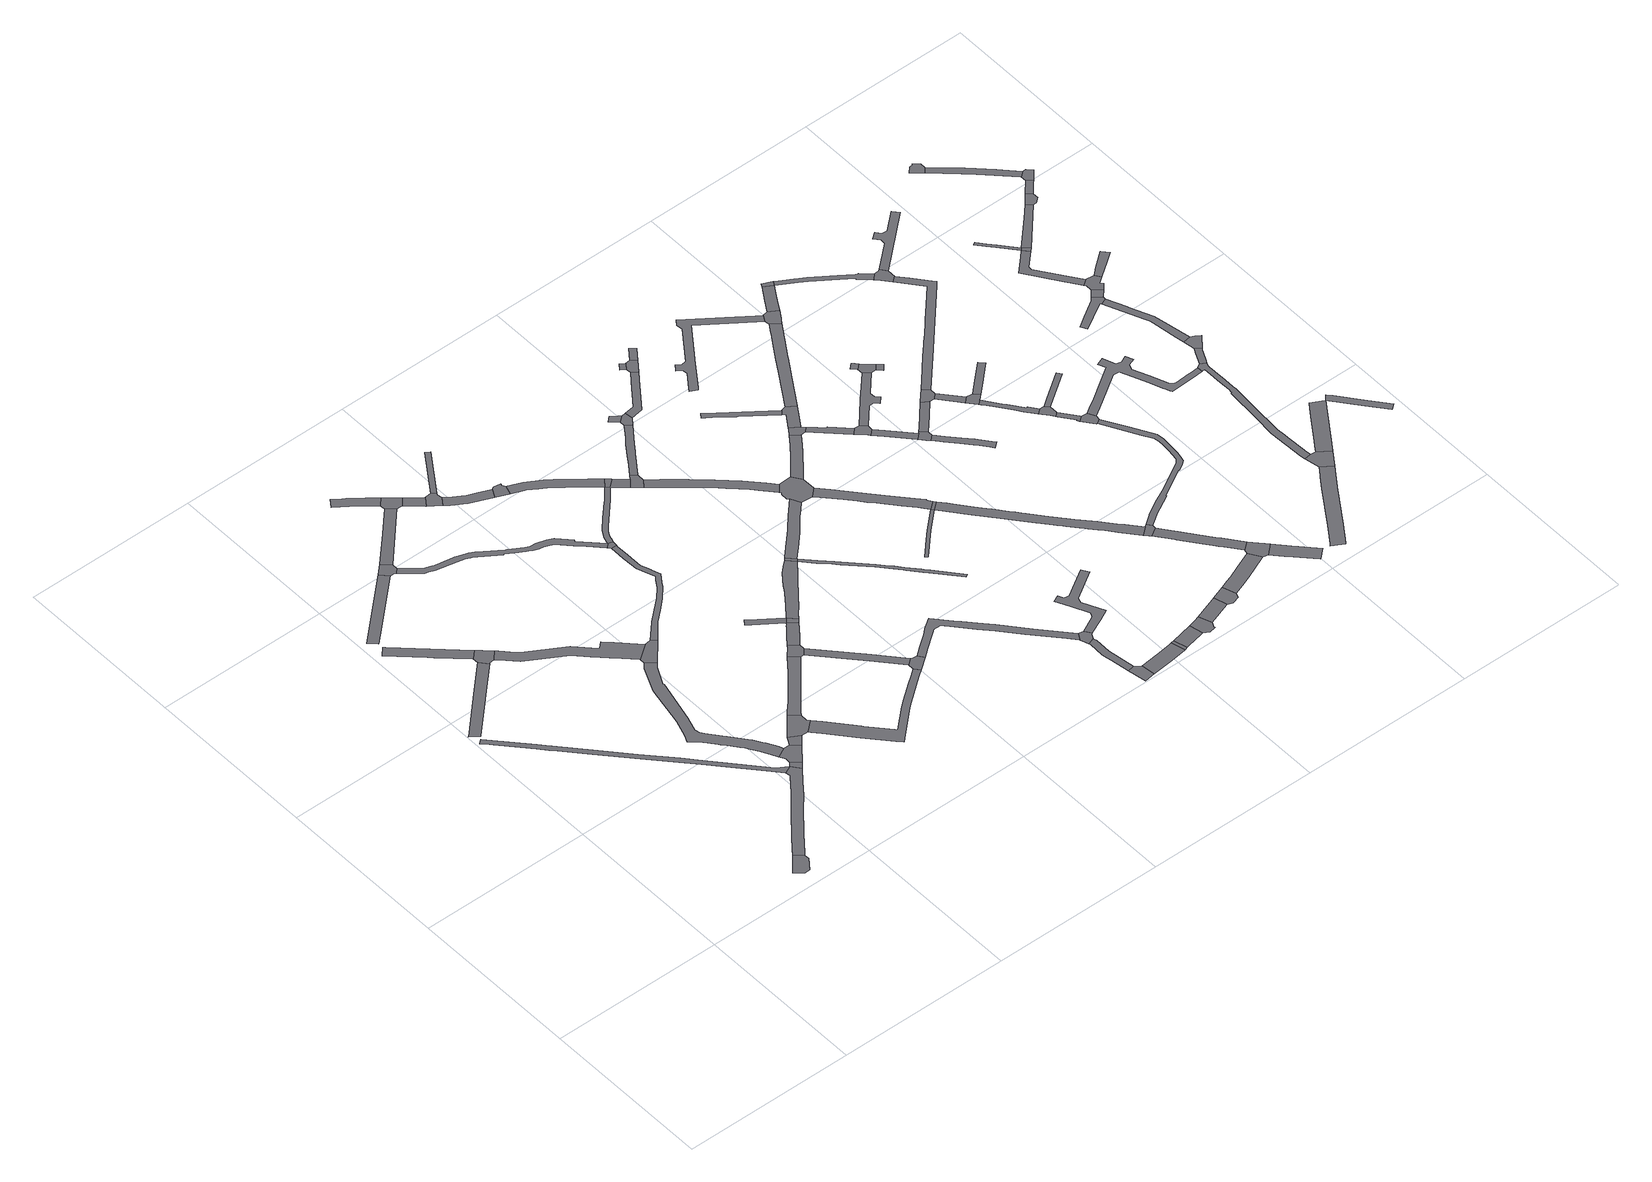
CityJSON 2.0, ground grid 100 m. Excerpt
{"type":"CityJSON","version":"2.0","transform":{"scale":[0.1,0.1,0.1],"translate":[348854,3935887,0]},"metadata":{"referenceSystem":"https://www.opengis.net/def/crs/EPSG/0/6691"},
"CityObjects":{
"road1":{"type":"Road","geometry":[{"type":"MultiSurface","lod":"1","boundaries":[[[0,1,2,3,4,5]]]}]},
"road2":{"type":"Road","attributes":{"RoadStructureAttribute.sectionType":"1"},"geometry":[{"type":"MultiSurface","lod":"1","boundaries":[[[6,7,8,9,10,11,12,13,14,15,16,17,18]]]}]},
"road3":{"type":"Road","attributes":{"RoadStructureAttribute.sectionType":"1"},"geometry":[{"type":"MultiSurface","lod":"1","boundaries":[[[19,20,21,22,23,24,25,26,27,28,29,30,31,32,33,34,35,36,37,38,39,40,41,42,43,44,45]]]}]},
"road4":{"type":"Road","attributes":{"RoadStructureAttribute.sectionType":"1"},"geometry":[{"type":"MultiSurface","lod":"1","boundaries":[[[46,47,48,49,50,51,52]]]}]},
"road5":{"type":"Road","attributes":{"RoadStructureAttribute.sectionType":"1"},"geometry":[{"type":"MultiSurface","lod":"1","boundaries":[[[1,53,54,55,56,57,58,59,60,45,44,61,62,63,64,65,66,67,68,69,70,71,2]]]}]},
"road6":{"type":"Road","attributes":{"RoadStructureAttribute.sectionType":"1"},"geometry":[{"type":"MultiSurface","lod":"1","boundaries":[[[72,73,74,75,76,77,78,79]]]}]},
"road7":{"type":"Road","geometry":[{"type":"MultiSurface","lod":"1","boundaries":[[[9,80,81,82,83,46,52,10]]]}]},
"road8":{"type":"Road","geometry":[{"type":"MultiSurface","lod":"1","boundaries":[[[84,85,86,45,60]]]}]},
"road9":{"type":"Road","attributes":{"RoadStructureAttribute.sectionType":"1"},"geometry":[{"type":"MultiSurface","lod":"1","boundaries":[[[87,88,89,90,91,92,93,94,95,96,97,98,99,100,101,102,103,104,105,106,107,108,109,110,111,112,113,114,115,116,117,118,119,120,121]]]}]},
"road10":{"type":"Road","geometry":[{"type":"MultiSurface","lod":"1","boundaries":[[[78,122,123,124,125,126,127,79]]]}]},
"road11":{"type":"Road","attributes":{"RoadStructureAttribute.sectionType":"1"},"geometry":[{"type":"MultiSurface","lod":"1","boundaries":[[[128,129,130,131,132,133,134,135,136,137,138,82,81,139,140,141,142,143,144,145,146,147,148]]]}]},
"road12":{"type":"Road","geometry":[{"type":"MultiSurface","lod":"1","boundaries":[[[149,150,85,84,151,152,87,121]]]}]},
"road13":{"type":"Road","attributes":{"RoadStructureAttribute.sectionType":"1"},"geometry":[{"type":"MultiSurface","lod":"1","boundaries":[[[151,153,154,155,156,157,152]]]}]},
"road14":{"type":"Road","geometry":[{"type":"MultiSurface","lod":"1","boundaries":[[[158,159,160,161,155,154,162,163,164,165]]]}]},
"road15":{"type":"Road","attributes":{"RoadStructureAttribute.sectionType":"1"},"geometry":[{"type":"MultiSurface","lod":"1","boundaries":[[[125,166,167,168,169,170,126]]]}]},
"road16":{"type":"Road","geometry":[{"type":"MultiSurface","lod":"1","boundaries":[[[128,148,105,104,171,172]]]}]},
"road17":{"type":"Road","attributes":{"RoadStructureAttribute.sectionType":"1"},"geometry":[{"type":"MultiSurface","lod":"1","boundaries":[[[173,174,175,176,177,178,179,180,181,182,183]]]}]},
"road18":{"type":"Road","attributes":{"RoadStructureAttribute.sectionType":"1"},"geometry":[{"type":"MultiSurface","lod":"1","boundaries":[[[184,185,186,187,188,189,190,191,192,193,194,195,196,197,198,199,200,201,202,203,204,205,206,207,124,123,208,209,210,211,212,213,214,215,216,217,218,219,220,221,222,223,224,225,226,227,228,229,230,231,232,233,234,235,236]]]}]},
"road19":{"type":"Road","geometry":[{"type":"MultiSurface","lod":"1","boundaries":[[[168,167,237,238,176,175]]]}]},
"road20":{"type":"Road","attributes":{"RoadStructureAttribute.sectionType":"1"},"geometry":[{"type":"MultiSurface","lod":"1","boundaries":[[[239,240,241,242,243,244,245,246,247,248,249,250,251,252,253,254,158,165]]]}]},
"road21":{"type":"Road","attributes":{"RoadStructureAttribute.sectionType":"1"},"geometry":[{"type":"MultiSurface","lod":"1","boundaries":[[[255,256,238,237,257,258]]]}]},
"road22":{"type":"Road","attributes":{"RoadStructureAttribute.sectionType":"1"},"geometry":[{"type":"MultiSurface","lod":"1","boundaries":[[[259,260,261,262,263,264,265,266,267,268,163,162,269,270,271,272,273,274,275,276,277,278,279]]]}]},
"road23":{"type":"Road","geometry":[{"type":"MultiSurface","lod":"1","boundaries":[[[280,281,282,283,255,258,284]]]}]},
"road24":{"type":"Road","attributes":{"RoadStructureAttribute.sectionType":"1"},"geometry":[{"type":"MultiSurface","lod":"1","boundaries":[[[285,286,287,288,289,290,291,292,293,294,295,296,172,171,297,298,299,300,301,302,303,304,305,306,307,308,309,310,311,312,313]]]}]},
"road25":{"type":"Road","geometry":[{"type":"MultiSurface","lod":"1","boundaries":[[[314,315,316,317,248,247,318,319,320,321]]]}]},
"road26":{"type":"Road","attributes":{"RoadStructureAttribute.sectionType":"1"},"geometry":[{"type":"MultiSurface","lod":"1","boundaries":[[[322,323,324,325,326,327,328,329,330,331,332,280,284]]]}]},
"road27":{"type":"Road","attributes":{"RoadStructureAttribute.sectionType":"1"},"geometry":[{"type":"MultiSurface","lod":"1","boundaries":[[[282,333,334,335,283]]]}]},
"road28":{"type":"Road","attributes":{"RoadStructureAttribute.sectionType":"1"},"geometry":[{"type":"MultiSurface","lod":"1","boundaries":[[[336,337,338,339,340,341,342,343]]]}]},
"road29":{"type":"Road","attributes":{"RoadStructureAttribute.sectionType":"1"},"geometry":[{"type":"MultiSurface","lod":"1","boundaries":[[[344,345,346,347,342,348,349,350,351,352,314,321]]]}]},
"road30":{"type":"Road","geometry":[{"type":"MultiSurface","lod":"1","boundaries":[[[312,353,354,236,235,313]]]}]},
"road31":{"type":"Road","attributes":{"RoadStructureAttribute.sectionType":"1"},"geometry":[{"type":"MultiSurface","lod":"1","boundaries":[[[319,355,356,357,358,359,360,320]]]}]},
"road32":{"type":"Road","geometry":[{"type":"MultiSurface","lod":"1","boundaries":[[[361,362,363,364,365,328,327]]]}]},
"road33":{"type":"Road","geometry":[{"type":"MultiSurface","lod":"1","boundaries":[[[342,347,366,343]]]}]},
"road34":{"type":"Road","geometry":[{"type":"MultiSurface","lod":"1","boundaries":[[[367,368,369,358,357,259,279]]]}]},
"road35":{"type":"Road","attributes":{"RoadStructureAttribute.sectionType":"1"},"geometry":[{"type":"MultiSurface","lod":"1","boundaries":[[[370,371,372,373,374,375,376,362,361,377,378,379,380,381,382,383,384,385,386]]]}]},
"road36":{"type":"Road","attributes":{"RoadStructureAttribute.sectionType":"1"},"geometry":[{"type":"MultiSurface","lod":"1","boundaries":[[[354,387,388,389,390,391,392,393,394,395,396,397,398,393,385,399,400,401,402,403,404,236]]]}]},
"road37":{"type":"Road","attributes":{"RoadStructureAttribute.sectionType":"1"},"geometry":[{"type":"MultiSurface","lod":"1","boundaries":[[[405,406,407,408,409,410,411,412,413,343,366,414,415,416,417,418,419]]]}]},
"road38":{"type":"Road","geometry":[{"type":"MultiSurface","lod":"1","boundaries":[[[385,393,398,420,421,386]]]}]},
"road39":{"type":"Road","geometry":[{"type":"MultiSurface","lod":"1","boundaries":[[[422,423,424,425,405,419]]]}]},
"road40":{"type":"Road","geometry":[{"type":"MultiSurface","lod":"1","boundaries":[[[396,395,426,427,428,429,430]]]}]},
"road41":{"type":"Road","attributes":{"RoadStructureAttribute.sectionType":"1"},"geometry":[{"type":"MultiSurface","lod":"1","boundaries":[[[431,432,433,434,435,436,437,438,439,440,441,442,443,444,445,446,447,368,367,448,449,450,451,452,453,454,455,456,457,458,459,460,461,462]]]}]},
"road42":{"type":"Road","attributes":{"RoadStructureAttribute.sectionType":"1"},"geometry":[{"type":"MultiSurface","lod":"1","boundaries":[[[463,464,465,466,467,468,469,470,471,472,473,474,475,476,477,478,424,423]]]}]},
"road43":{"type":"Road","attributes":{"RoadStructureAttribute.sectionType":"1"},"geometry":[{"type":"MultiSurface","lod":"1","boundaries":[[[479,480,481,482,483,484,485,486,487,488,489,490,491,492,493,494,495,496,497,498,499,500,501,422,419]]]}]},
"road44":{"type":"Road","attributes":{"RoadStructureAttribute.sectionType":"1"},"geometry":[{"type":"MultiSurface","lod":"1","boundaries":[[[502,503,504,505,506,430,429,507,508,509,510]]]}]},
"road45":{"type":"Road","attributes":{"RoadStructureAttribute.sectionType":"1"},"geometry":[{"type":"MultiSurface","lod":"1","boundaries":[[[427,511,512,513,514,515,516,517,518,519,520,521,522,523,524,525,526,527,428]]]}]},
"road46":{"type":"Road","geometry":[{"type":"MultiSurface","lod":"1","boundaries":[[[528,529,530,531,532,533,534,535]]]}]},
"road47":{"type":"Road","attributes":{"RoadStructureAttribute.sectionType":"1"},"geometry":[{"type":"MultiSurface","lod":"1","boundaries":[[[528,536,537,538,539,540,541,542,543,529]]]}]},
"road48":{"type":"Road","geometry":[{"type":"MultiSurface","lod":"1","boundaries":[[[462,461,539,538,544,545,546,547]]]}]},
"road49":{"type":"Road","attributes":{"RoadStructureAttribute.sectionType":"1"},"geometry":[{"type":"MultiSurface","lod":"1","boundaries":[[[548,549,550,551,552]]]}]},
"road50":{"type":"Road","geometry":[{"type":"MultiSurface","lod":"1","boundaries":[[[553,554,555,556,552,551,502,510]]]}]},
"road51":{"type":"Road","geometry":[{"type":"MultiSurface","lod":"1","boundaries":[[[557,520,519,558,559,560,471,470,561,562,563,564]]]}]},
"road52":{"type":"Road","attributes":{"RoadStructureAttribute.sectionType":"1"},"geometry":[{"type":"MultiSurface","lod":"1","boundaries":[[[534,565,566,567,568,569,535]]]}]},
"road53":{"type":"Road","attributes":{"RoadStructureAttribute.sectionType":"1"},"geometry":[{"type":"MultiSurface","lod":"1","boundaries":[[[570,571,572,573,574,575,576]]]}]},
"road54":{"type":"Road","attributes":{"RoadStructureAttribute.sectionType":"1"},"geometry":[{"type":"MultiSurface","lod":"1","boundaries":[[[577,578,579,555,554,580,581,582]]]}]},
"road55":{"type":"Road","geometry":[{"type":"MultiSurface","lod":"1","boundaries":[[[566,583,584,585,567]]]}]},
"road56":{"type":"Road","attributes":{"RoadStructureAttribute.sectionType":"1"},"geometry":[{"type":"MultiSurface","lod":"1","boundaries":[[[546,586,587,588,589,590,591,592,593,594,595,596,597,598,599,600,547]]]}]},
"road57":{"type":"Road","attributes":{"RoadStructureAttribute.sectionType":"1"},"geometry":[{"type":"MultiSurface","lod":"1","boundaries":[[[601,602,603,604,605,606,607,608,562,561,609,610,611,612,613,614,615,616,617,618,619,620,621,622]]]}]},
"road58":{"type":"Road","attributes":{"RoadStructureAttribute.sectionType":"1"},"geometry":[{"type":"MultiSurface","lod":"1","boundaries":[[[563,623,624,625,626,627,628,629,630,631,632,633,634,564]]]}]},
"road59":{"type":"Road","attributes":{"RoadStructureAttribute.sectionType":"1"},"geometry":[{"type":"MultiSurface","lod":"1","boundaries":[[[635,584,583,636,637,638]]]}]},
"road60":{"type":"Road","attributes":{"RoadStructureAttribute.sectionType":"1"},"geometry":[{"type":"MultiSurface","lod":"1","boundaries":[[[639,640,641,642]]]}]},
"road61":{"type":"Road","geometry":[{"type":"MultiSurface","lod":"1","boundaries":[[[621,570,576,643,622]]]}]},
"road62":{"type":"Road","geometry":[{"type":"MultiSurface","lod":"1","boundaries":[[[644,639,642,577,582,645]]]}]},
"road63":{"type":"Road","attributes":{"RoadStructureAttribute.sectionType":"1"},"geometry":[{"type":"MultiSurface","lod":"1","boundaries":[[[646,647,648,649,650,651,652,653,654,655]]]}]},
"road64":{"type":"Road","geometry":[{"type":"MultiSurface","lod":"1","boundaries":[[[656,657,658,659,660,661,635,638,662]]]}]},
"road65":{"type":"Road","geometry":[{"type":"MultiSurface","lod":"1","boundaries":[[[663,664,665,666,630,629,667]]]}]},
"road66":{"type":"Road","attributes":{"RoadStructureAttribute.sectionType":"1"},"geometry":[{"type":"MultiSurface","lod":"1","boundaries":[[[668,669,644,645]]]}]},
"road67":{"type":"Road","geometry":[{"type":"MultiSurface","lod":"1","boundaries":[[[670,655,654,671,665,664,672,673,674,675,676]]]}]},
"road68":{"type":"Road","attributes":{"RoadStructureAttribute.sectionType":"1"},"geometry":[{"type":"MultiSurface","lod":"1","boundaries":[[[658,677,678,679,680,681,659]]]}]},
"road69":{"type":"Road","attributes":{"RoadStructureAttribute.sectionType":"1"},"geometry":[{"type":"MultiSurface","lod":"1","boundaries":[[[682,683,684,685,686,687,663,667]]]}]},
"road70":{"type":"Road","attributes":{"RoadStructureAttribute.sectionType":"1"},"geometry":[{"type":"MultiSurface","lod":"1","boundaries":[[[688,689,690,691,692,693,694,695,696,697,698,699,700,701,702,703,704,705,706,707,643,576,708,709,710,711,712,713,714,715,716,717,718,719,720,721,722,723,724,725,726,727]]]}]},
"road71":{"type":"Road","geometry":[{"type":"MultiSurface","lod":"1","boundaries":[[[728,729,730,684,683,731,732]]]}]},
"road72":{"type":"Road","geometry":[{"type":"MultiSurface","lod":"1","boundaries":[[[678,733,734,735,736,679]]]}]},
"road73":{"type":"Road","attributes":{"RoadStructureAttribute.sectionType":"1"},"geometry":[{"type":"MultiSurface","lod":"1","boundaries":[[[737,738,739,740,728,732]]]}]},
"road74":{"type":"Road","geometry":[{"type":"MultiSurface","lod":"1","boundaries":[[[741,742,743,744,745,746,747,748,749,750,751,752,753,754,755,756,757,758,759,760,761]]]}]},
"road75":{"type":"Road","geometry":[{"type":"MultiSurface","lod":"1","boundaries":[[[762,739,738,763,764,765,766,767]]]}]},
"road76":{"type":"Road","attributes":{"RoadStructureAttribute.sectionType":"1"},"geometry":[{"type":"MultiSurface","lod":"1","boundaries":[[[768,769,770,771,772,773,670,676,774,775,776,777,778,779,780,781]]]}]},
"road77":{"type":"Road","geometry":[{"type":"MultiSurface","lod":"1","boundaries":[[[726,782,783,784,785,786,727]]]}]},
"road78":{"type":"Road","attributes":{"RoadStructureAttribute.sectionType":"1"},"geometry":[{"type":"MultiSurface","lod":"1","boundaries":[[[787,788,789,790,730,729,791,792,793,794,795,796,797]]]}]},
"road79":{"type":"Road","attributes":{"RoadStructureAttribute.sectionType":"1"},"geometry":[{"type":"MultiSurface","lod":"1","boundaries":[[[798,799,800,801,802,736,735,803,804,805,806,807,808]]]}]},
"road80":{"type":"Road","attributes":{"RoadStructureAttribute.sectionType":"1"},"geometry":[{"type":"MultiSurface","lod":"1","boundaries":[[[809,810,811,812,813,814,815,816,817,818,819,820,821,766,765]]]}]},
"road81":{"type":"Road","attributes":{"RoadStructureAttribute.sectionType":"1"},"geometry":[{"type":"MultiSurface","lod":"1","boundaries":[[[822,823,824,825,826,762,767]]]}]},
"road82":{"type":"Road","attributes":{"RoadStructureAttribute.sectionType":"1"},"geometry":[{"type":"MultiSurface","lod":"1","boundaries":[[[827,828,829,830,831,832,784,783,833,834,835,836,837,838,839]]]}]},
"road83":{"type":"Road","geometry":[{"type":"MultiSurface","lod":"1","boundaries":[[[840,841,842,843,844,845]]]}]},
"road84":{"type":"Road","geometry":[{"type":"MultiSurface","lod":"1","boundaries":[[[823,846,847,848,849,850,824]]]}]},
"road85":{"type":"Road","geometry":[{"type":"MultiSurface","lod":"1","boundaries":[[[851,852,853,854,855,827,839,798,808]]]}]},
"road86":{"type":"Road","geometry":[{"type":"MultiSurface","lod":"1","boundaries":[[[856,857,840,845,787,797]]]}]},
"road87":{"type":"Road","geometry":[{"type":"MultiSurface","lod":"1","boundaries":[[[858,859,857,856]]]}]},
"road88":{"type":"Road","geometry":[{"type":"MultiSurface","lod":"1","boundaries":[[[860,861,862,863,864,761,760,768,781]]]}]},
"road89":{"type":"Road","attributes":{"RoadStructureAttribute.sectionType":"1"},"geometry":[{"type":"MultiSurface","lod":"1","boundaries":[[[865,847,846,866]]]}]},
"road90":{"type":"Road","attributes":{"RoadStructureAttribute.sectionType":"1"},"geometry":[{"type":"MultiSurface","lod":"1","boundaries":[[[867,868,869,870,871,853,852,872,873,874]]]}]},
"road91":{"type":"Road","geometry":[{"type":"MultiSurface","lod":"1","boundaries":[[[875,876,865,866,877,878]]]}]},
"road92":{"type":"Road","attributes":{"RoadStructureAttribute.sectionType":"1"},"geometry":[{"type":"MultiSurface","lod":"1","boundaries":[[[863,879,880,881,882,883,884,885,886,864]]]}]},
"road93":{"type":"Road","attributes":{"RoadStructureAttribute.sectionType":"1"},"geometry":[{"type":"MultiSurface","lod":"1","boundaries":[[[887,888,889,890,891,892,893,894,895,896,897,898,899,900,786,785,901,902,903,904,905,906,907,908,909,910,911,912,913,914,915,916,917,918,919]]]}]},
"road94":{"type":"Road","attributes":{"RoadStructureAttribute.sectionType":"1"},"geometry":[{"type":"MultiSurface","lod":"1","boundaries":[[[877,920,921,922,923,924,925,926,927,928,929,930,931,932,878]]]}]},
"road95":{"type":"Road","geometry":[{"type":"MultiSurface","lod":"1","boundaries":[[[885,884,933,934]]]}]},
"road96":{"type":"Road","geometry":[{"type":"MultiSurface","lod":"1","boundaries":[[[935,936,937,938,927,926,939,940]]]}]},
"road97":{"type":"Road","attributes":{"RoadStructureAttribute.sectionType":"1"},"geometry":[{"type":"MultiSurface","lod":"1","boundaries":[[[875,941,942,943,944,876]]]}]},
"road98":{"type":"Road","attributes":{"RoadStructureAttribute.sectionType":"1"},"geometry":[{"type":"MultiSurface","lod":"1","boundaries":[[[945,946,947,948,949,950,951,935,940]]]}]},
"road99":{"type":"Road","geometry":[{"type":"MultiSurface","lod":"1","boundaries":[[[952,953,950,949,954,955,887,919]]]}]},
"road100":{"type":"Road","attributes":{"RoadStructureAttribute.sectionType":"1"},"geometry":[{"type":"MultiSurface","lod":"1","boundaries":[[[937,956,957,958,959,938]]]}]},
"road101":{"type":"Road","attributes":{"RoadStructureAttribute.sectionType":"1"},"geometry":[{"type":"MultiSurface","lod":"1","boundaries":[[[960,961,962,963,964,965,966,967,968,969,970,971,972,973,974,849,848,975,976,977,978,979,980,981,982,983,984]]]}]},
"road102":{"type":"Road","attributes":{"RoadStructureAttribute.sectionType":"1"},"geometry":[{"type":"MultiSurface","lod":"1","boundaries":[[[985,986,987,988,989,990,991,992,993,994,933,884,995,996,997,998,999,1000,1001]]]}]},
"road103":{"type":"Road","attributes":{"function":"3","RoadStructureAttribute.sectionType":"1"},"geometry":[{"type":"MultiSurface","lod":"1","boundaries":[[[1002,1003,1004,1005,1006,1007,1008,1009,1010,1011,1012,1013,1014,1015]]]}]},
"road104":{"type":"Road","geometry":[{"type":"MultiSurface","lod":"1","boundaries":[[[1016,985,1001,1017,1018,984,983,1019,1020]]]}]},
"road105":{"type":"Road","geometry":[{"type":"MultiSurface","lod":"1","boundaries":[[[1021,1022,1023,1024,1025,1026,1027,1028,1029,1030,1031,1032,1033,1034,1035,1036,1037,1038,953,952,1039,1040,1041,1042,1043,1044,1045,1046,1047,1048,1049,1050,1051,1052]]]}]},
"road106":{"type":"Road","geometry":[{"type":"MultiSurface","lod":"1","boundaries":[[[1053,1054,1055,1056,1057,1007,1006]]]}]},
"road107":{"type":"Road","attributes":{"RoadStructureAttribute.sectionType":"1"},"geometry":[{"type":"MultiSurface","lod":"1","boundaries":[[[1058,1059,1060,1061,1052,1051,1062,1063,1064,1065,1066,1067,1068,1069,1070,1071,1072,1073,1074,1057,1056,1075,1076,1077,1078,1079,1080,1081,1082,1083,1084,1085,1086,1087,1088,1089]]]}]},
"road108":{"type":"Road","attributes":{"RoadStructureAttribute.sectionType":"1"},"geometry":[{"type":"MultiSurface","lod":"1","boundaries":[[[1019,1090,1091,1092,1093,1094,1095,1096,1097,1020]]]}]},
"road109":{"type":"Road","attributes":{"RoadStructureAttribute.sectionType":"1"},"geometry":[{"type":"MultiSurface","lod":"1","boundaries":[[[1098,1099,1100,1101,1102,1103,1104,1105,1106,1107]]]}]},
"road110":{"type":"Road","geometry":[{"type":"MultiSurface","lod":"1","boundaries":[[[1108,1060,1059,1109,1110,1111,1112,1113]]]}]},
"road111":{"type":"Road","attributes":{"function":"3","RoadStructureAttribute.sectionType":"1"},"geometry":[{"type":"MultiSurface","lod":"1","boundaries":[[[1114,1115,1116,1117,1118,1055,1054,1119,1120,1121,1122,1123,1124,1125,1126,1119]]]}]},
"road112":{"type":"Road","attributes":{"RoadStructureAttribute.sectionType":"1"},"geometry":[{"type":"MultiSurface","lod":"1","boundaries":[[[1127,1128,1129,1130,1131,1132,1133,1134,1135,1136,1137,1098,1107]]]}]},
"road113":{"type":"Road","geometry":[{"type":"MultiSurface","lod":"1","boundaries":[[[1133,1132,1113,1112,1138,1139]]]}]},
"road114":{"type":"Road","attributes":{"RoadStructureAttribute.sectionType":"1"},"geometry":[{"type":"MultiSurface","lod":"1","boundaries":[[[1140,1141,1142,1143,1144,1145,1146,1147,1148,1149,1150]]]}]},
"road115":{"type":"Road","geometry":[{"type":"MultiSurface","lod":"1","boundaries":[[[1099,1151,1152,1100]]]}]},
"road116":{"type":"Road","attributes":{"RoadStructureAttribute.sectionType":"1"},"geometry":[{"type":"MultiSurface","lod":"1","boundaries":[[[1153,1154,1155,1156,1157,1158,1150,1159]]]}]},
"road117":{"type":"Road","geometry":[{"type":"MultiSurface","lod":"1","boundaries":[[[1145,1144,1160,1152,1151,1161,1162,1163,1164]]]}]},
"road118":{"type":"Road","geometry":[{"type":"MultiSurface","lod":"1","boundaries":[[[1150,1149,1165,1159]]]}]},
"road119":{"type":"Road","attributes":{"RoadStructureAttribute.sectionType":"1"},"geometry":[{"type":"MultiSurface","lod":"1","boundaries":[[[1163,1166,1167,1168,1169,1164]]]}]},
"road120":{"type":"Road","attributes":{"RoadStructureAttribute.sectionType":"1"},"geometry":[{"type":"MultiSurface","lod":"1","boundaries":[[[1170,1171,1159,1165,1172]]]}]},
"road121":{"type":"Road","geometry":[{"type":"MultiSurface","lod":"1","boundaries":[[[1173,1174,1175,1176,1177,1178,1179,1180,1181]]]}]},
"road122":{"type":"Road","geometry":[{"type":"MultiSurface","lod":"1","boundaries":[[[1182,1170,1172,1183,1184,1185,1186,1187]]]}]},
"road123":{"type":"Road","attributes":{"RoadStructureAttribute.sectionType":"1"},"geometry":[{"type":"MultiSurface","lod":"1","boundaries":[[[1188,1189,1190,1191,1192,1193,1194,1176,1175,1195,1196,1197,1198,1199]]]}]},
"road124":{"type":"Road","attributes":{"RoadStructureAttribute.sectionType":"1"},"geometry":[{"type":"MultiSurface","lod":"1","boundaries":[[[1186,1200,1201,1202,1203,1187]]]}]},
"road125":{"type":"Road","geometry":[{"type":"MultiSurface","lod":"1","boundaries":[[[1198,1203,1202,1204,1205,1206,1207,1208,1199]]]}]}
},
"vertices":[
[741,153,0],[739,182,0],[693,220,0],[615,126,0],[662,88,0],[692,90,0],
[59,1842,0],[236,2017,0],[241,2022,0],[413,2192,0],[375,2239,0],[338,2202,0],[199,2065,0],[197,2063,0],[51,1919,0],[11,1879,0],[10,1879,0],[9,1878,0],[58,1841,0],
[1023,732,0],[1021,735,0],[846,933,0],[779,1008,0],[706,1090,0],[565,1246,0],[416,1412,0],[279,1564,0],[274,1569,0],[230,1618,0],[62,1804,0],[56,1811,0],[42,1825,0],[20,1805,0],[39,1786,0],[67,1754,0],[209,1596,0],[252,1549,0],[263,1537,0],[397,1388,0],[555,1212,0],[684,1070,0],[758,987,0],[823,913,0],[989,727,0],[1036,675,0],[1080,694,0],
[417,2314,0],[96,2613,0],[88,2621,0],[46,2577,0],[210,2425,0],[234,2402,0],[375,2270,0],
[766,215,0],[772,223,0],[927,413,0],[942,430,0],[1003,499,0],[1060,573,0],[1060,574,0],[1117,645,0],[1043,648,0],[1038,642,0],[1024,625,0],[1012,609,0],[956,537,0],[906,480,0],[897,470,0],[881,452,0],[767,313,0],[727,262,0],[719,253,0],
[290,2918,0],[153,2792,0],[46,2694,0],[88,2651,0],[160,2718,0],[266,2815,0],[435,2971,0],[394,3015,0],
[417,2197,0],[448,2201,0],[490,2246,0],[446,2286,0],
[1145,678,0],[1099,717,0],[1085,700,0],
[1140,810,0],[1127,836,0],[1095,895,0],[1091,902,0],[1069,937,0],[1058,953,0],[1050,964,0],[1043,972,0],[978,1054,0],[964,1072,0],[908,1142,0],[893,1162,0],[887,1191,0],[915,1277,0],[978,1527,0],[973,1534,0],[1028,1639,0],[1048,1663,0],[999,1705,0],[972,1675,0],[906,1527,0],[858,1293,0],[826,1194,0],[805,1153,0],[865,1099,0],[866,1098,0],[913,1038,0],[919,1030,0],[940,1005,0],[981,954,0],[996,934,0],[1011,910,0],[1037,870,0],[1067,813,0],[1083,781,0],
[464,2971,0],[470,2966,0],[494,2991,0],[492,3021,0],[447,3065,0],[431,3049,0],
[1084,1799,0],[975,1909,0],[962,1920,0],[928,1954,0],[897,1923,0],[866,1953,0],[793,2026,0],[653,2110,0],[579,2155,0],[563,2171,0],[503,2233,0],[465,2185,0],[542,2107,0],[615,2062,0],[701,2010,0],[756,1977,0],[826,1907,0],[861,1872,0],[892,1841,0],[904,1831,0],[999,1735,0],
[1097,754,0],[1101,747,0],[1219,768,0],[1172,806,0],
[1234,786,0],[1262,820,0],[1201,855,0],[1191,839,0],[1179,817,0],
[1299,972,0],[1280,951,0],[1209,866,0],[1207,863,0],[1302,820,0],[1363,873,0],[1350,888,0],[1350,927,0],
[561,3094,0],[759,3302,0],[713,3340,0],[595,3218,0],[498,3118,0],
[1148,1778,0],[1121,1801,0],
[628,3441,0],[657,3418,0],[711,3371,0],[748,3413,0],[696,3458,0],[692,3460,0],[632,3507,0],[616,3519,0],[600,3530,0],[553,3565,0],[520,3520,0],
[1279,2563,0],[1286,2572,0],[1217,2643,0],[1206,2651,0],[1184,2661,0],[1167,2667,0],[1149,2672,0],[1124,2677,0],[1090,2679,0],[1068,2689,0],[1013,2724,0],[992,2737,0],[985,2740,0],[864,2822,0],[860,2825,0],[832,2841,0],[800,2853,0],[762,2865,0],[756,2865,0],[737,2869,0],[650,2885,0],[636,2889,0],[593,2906,0],[511,2975,0],[483,2955,0],[519,2925,0],[576,2875,0],[597,2868,0],[627,2857,0],[750,2832,0],[792,2820,0],[818,2810,0],[834,2802,0],[847,2791,0],[955,2719,0],[959,2723,0],[1004,2696,0],[1055,2665,0],[1076,2655,0],[1086,2650,0],[1113,2637,0],[1120,2637,0],[1139,2633,0],[1169,2624,0],[1181,2619,0],[1186,2616,0],[1190,2613,0],[1191,2612,0],[1258,2544,0],[1261,2540,0],[1303,2499,0],[1374,2425,0],[1395,2446,0],
[794,3302,0],[829,3342,0],
[1369,950,0],[1411,1002,0],[1416,1006,0],[1425,1017,0],[1532,1141,0],[1534,1144,0],[1559,1175,0],[1595,1216,0],[1610,1235,0],[1560,1279,0],[1492,1191,0],[1443,1133,0],[1378,1056,0],[1363,1038,0],[1317,993,0],[1315,990,0],
[918,3272,0],[853,3322,0],[817,3279,0],[881,3220,0],
[1980,814,0],[1939,783,0],[1900,754,0],[1800,678,0],[1766,652,0],[1650,543,0],[1639,556,0],[1534,672,0],[1530,679,0],[1403,827,0],[1314,806,0],[1349,765,0],[1474,618,0],[1591,488,0],[1594,484,0],[1618,459,0],[1635,475,0],[1791,620,0],[1823,645,0],[1964,752,0],[2004,782,0],
[979,3219,0],[973,3246,0],[980,3257,0],[955,3274,0],[946,3173,0],
[1388,2320,0],[1389,2274,0],[1390,2224,0],[1402,2195,0],[1427,2122,0],[1412,2101,0],[1384,2060,0],[1334,2004,0],[1332,2002,0],[1274,1951,0],[1211,1896,0],[1207,1893,0],[1182,1818,0],[1199,1837,0],[1213,1853,0],[1231,1875,0],[1293,1928,0],[1351,1981,0],[1406,2043,0],[1425,2071,0],[1458,2119,0],[1440,2171,0],[1439,2173,0],[1426,2208,0],[1418,2228,0],[1419,2348,0],[1419,2402,0],[1420,2408,0],[1389,2410,0],
[1613,1339,0],[1601,1324,0],[1591,1312,0],[1576,1295,0],[1611,1235,0],[1633,1237,0],[1662,1271,0],[1661,1301,0],
[967,3158,0],[975,3151,0],[997,3137,0],[1047,3106,0],[1053,3103,0],[1179,3050,0],[1203,3100,0],[1139,3127,0],[1073,3155,0],[1062,3164,0],[1004,3199,0],
[1142,3494,0],[1116,3510,0],[957,3276,0],
[1619,1570,0],[1579,1598,0],[1566,1608,0],[1564,1609,0],[1544,1581,0],[1572,1560,0],[1710,1460,0],[1732,1487,0],
[1689,1336,0],[1742,1402,0],[1747,1409,0],[1758,1422,0],[1701,1449,0],[1695,1442,0],[1695,1441,0],[1667,1408,0],[1651,1387,0],
[1421,2426,0],[1424,2439,0],
[1831,1015,0],[1835,1011,0],[1982,849,0],[2015,879,0],[1869,1041,0],[1868,1042,0],
[1253,3019,0],[1267,3072,0],[1258,3090,0],[1260,3101,0],[1221,3109,0],
[1774,1443,0],
[2076,837,0],[2052,869,0],[2022,872,0],
[1627,2834,0],[1612,2849,0],[1517,2926,0],[1479,2956,0],[1439,2986,0],[1350,3037,0],[1308,3055,0],[1320,2991,0],[1328,2988,0],[1381,2954,0],[1416,2932,0],[1483,2882,0],[1488,2878,0],[1582,2802,0],[1608,2778,0],[1635,2753,0],[1672,2797,0],
[1427,2451,0],[1434,2477,0],[1440,2487,0],[1454,2512,0],[1473,2536,0],[1600,2667,0],[1656,2734,0],[1688,2706,0],[1729,2670,0],[1765,2711,0],[1735,2738,0],[1699,2771,0],[1578,2686,0],[1543,2651,0],[1536,2644,0],[1491,2598,0],[1434,2533,0],[1408,2489,0],
[1983,1795,0],[1948,1763,0],[1947,1762,0],[1916,1735,0],[1864,1664,0],[1858,1656,0],[1839,1626,0],[1808,1583,0],[1791,1560,0],[1797,1471,0],[1826,1504,0],[1842,1523,0],[1857,1542,0],[1967,1677,0],[2025,1749,0],
[1697,2773,0],[1688,2784,0],
[2038,1761,0],[2036,1763,0],[1994,1805,0],[1987,1798,0],
[1751,2650,0],[1780,2626,0],[1814,2668,0],[1815,2711,0],[1782,2734,0],
[2753,474,0],[2721,510,0],[2606,641,0],[2486,784,0],[2444,831,0],[2371,910,0],[2345,938,0],[2263,1030,0],[2209,992,0],[2201,985,0],[2184,970,0],[2173,960,0],[2169,958,0],[2146,940,0],[2110,914,0],[2095,902,0],[2092,900,0],[2104,858,0],[2118,869,0],[2203,933,0],[2212,939,0],[2233,957,0],[2277,952,0],[2291,939,0],[2308,918,0],[2337,883,0],[2396,816,0],[2459,749,0],[2554,638,0],[2692,481,0],[2734,434,0],[2756,471,0],
[2108,1835,0],[2115,1842,0],[2162,1891,0],[2201,1935,0],[2212,1947,0],[2233,1973,0],[2269,2009,0],[2303,2044,0],[2276,2099,0],[2195,2016,0],[2140,1955,0],[2127,1940,0],[2111,1923,0],[2087,1901,0],[2067,1879,0],[1999,1811,0],
[2090,1676,0],[2131,1639,0],[2173,1592,0],[2293,1469,0],[2324,1434,0],[2354,1400,0],[2385,1363,0],[2393,1353,0],[2449,1289,0],[2454,1283,0],[2588,1127,0],[2605,1138,0],[2486,1277,0],[2480,1284,0],[2465,1302,0],[2455,1312,0],[2399,1376,0],[2367,1414,0],[2336,1448,0],[2306,1482,0],[2186,1605,0],[2165,1630,0],[2104,1689,0],
[1987,3015,0],[1935,2945,0],[1907,2911,0],[1863,2847,0],[1825,2793,0],[1902,2832,0],[1911,2844,0],[1940,2887,0],[2020,2990,0],
[1848,2570,0],[1938,2495,0],[1997,2443,0],[2059,2384,0],[2087,2358,0],[2093,2352,0],[2171,2274,0],[2199,2243,0],[2266,2167,0],[2302,2210,0],[2260,2259,0],[2177,2348,0],[2081,2440,0],[2019,2494,0],[1985,2526,0],[1954,2552,0],[1878,2617,0],
[2818,122,0],[2778,115,0],[2797,9,0],[2815,11,0],[2843,15,0],[2860,18,0],[2861,18,0],[2851,98,0],
[2792,284,0],[2795,377,0],[2789,395,0],[2750,383,0],[2753,375,0],[2750,281,0],[2755,251,0],[2760,224,0],
[2802,424,0],[2808,428,0],[2811,429,0],[2786,465,0],
[2006,3084,0],[1971,3110,0],[1941,3083,0],[1984,3045,0],[2019,3073,0],
[2047,3025,0],[2049,3030,0],[2044,3075,0],[2020,3072,0],
[2352,2211,0],[2275,2157,0],[2268,2149,0],[2266,2109,0],[2370,2039,0],[2415,2080,0],[2414,2159,0],[2378,2211,0],
[2988,32,0],[3084,45,0],[3063,125,0],[3049,123,0],[2960,111,0],
[2758,1595,0],[2652,1497,0],[2606,1450,0],[2524,1365,0],[2537,1353,0],[2663,1484,0],[2770,1582,0],
[2247,3272,0],[2208,3221,0],[2103,3083,0],[2121,3039,0],[2248,3207,0],[2279,3248,0],
[3102,49,0],[3081,127,0],[3066,125,0],
[2900,472,0],[2964,503,0],[2904,627,0],[2914,656,0],[3074,757,0],[3050,798,0],[2940,729,0],[2891,698,0],[2862,706,0],[2848,736,0],[2810,719,0],[2848,637,0],[2894,540,0],[2884,514,0],[2803,473,0],
[2786,1651,0],[2781,1656,0],[2786,1660,0],[2748,1703,0],[2650,1815,0],[2635,1832,0],[2574,1901,0],[2471,2019,0],[2375,2034,0],[2418,1988,0],[2457,1946,0],[2476,1924,0],[2522,1872,0],[2553,1835,0],[2585,1800,0],[2610,1770,0],[2612,1767,0],[2665,1707,0],[2719,1645,0],[2739,1622,0],[2759,1596,0],[2802,1631,0],
[2465,2219,0],[2469,2224,0],[2514,2278,0],[2534,2302,0],[2535,2303,0],[2566,2343,0],[2607,2399,0],[2558,2435,0],[2518,2380,0],[2466,2314,0],[2418,2258,0],[2397,2234,0],
[3208,156,0],[3182,67,0],[3196,70,0],[3226,77,0],
[2267,3334,0],[2242,3353,0],[2217,3321,0],[2243,3302,0],
[2813,1617,0],
[2297,3338,0],[2328,3313,0],
[2487,2709,0],[2387,2785,0],[2325,2832,0],[2306,2808,0],[2324,2794,0],[2351,2774,0],[2445,2701,0],[2453,2697,0],[2624,2567,0],[2642,2590,0],
[3296,66,0],[3294,75,0],[3308,101,0],[3281,176,0],[3252,166,0],[3242,164,0],[3257,58,0],
[2658,2425,0],[2639,2443,0],[2589,2477,0],[2583,2468,0],[2636,2402,0],
[2378,3379,0],[2346,3403,0],
[2671,2597,0],[2641,2554,0],[2654,2464,0],[2674,2494,0],[2689,2516,0],[2707,2544,0],[2720,2565,0],
[3437,146,0],[3446,149,0],[3423,227,0],[3408,221,0],[3362,205,0],
[2667,2371,0],[2806,2235,0],[2834,2263,0],[2738,2357,0],[2734,2353,0],[2699,2387,0],
[3418,896,0],[3392,925,0],[3378,941,0],[3328,998,0],[3273,1062,0],[3252,1085,0],[3226,1115,0],[3224,1117,0],[3183,1165,0],[3179,1169,0],[3096,1269,0],[3093,1273,0],[3072,1298,0],[3063,1310,0],[3052,1322,0],[2988,1401,0],[2983,1408,0],[2930,1471,0],[2866,1552,0],[2847,1576,0],[2774,1577,0],[2888,1435,0],[2993,1307,0],[3029,1264,0],[3093,1186,0],[3095,1184,0],[3150,1120,0],[3160,1106,0],[3181,1083,0],[3190,1072,0],[3233,1022,0],[3251,1001,0],[3261,990,0],[3295,952,0],[3318,926,0],[3339,900,0],[3359,874,0],[3399,828,0],[3440,780,0],[3484,818,0],
[2896,2203,0],[2897,2232,0],[2864,2263,0],[2857,2185,0],[2866,2175,0],
[3474,137,0],[3517,151,0],[3529,178,0],[3502,255,0],
[2912,2124,0],[3022,2004,0],[3052,2031,0],[2939,2155,0],
[2969,3169,0],[2887,3230,0],[2652,3401,0],[2629,3371,0],[2634,3335,0],[2503,3154,0],[2474,3149,0],[2446,3168,0],[2428,3143,0],[2423,3136,0],[2450,3117,0],[2455,3087,0],[2396,3006,0],[2381,2985,0],[2421,2963,0],[2433,2979,0],[2526,3109,0],[2684,3327,0],[2946,3134,0],[2977,3112,0],[2997,3148,0],
[3061,2041,0],[3051,1972,0],[3052,1971,0],[3065,1956,0],[3095,1983,0],[3095,2009,0],
[2984,3085,0],[2950,3033,0],[2936,3011,0],[2911,2973,0],[2848,2875,0],[2796,2793,0],[2828,2730,0],[2870,2797,0],[2898,2842,0],[2904,2851,0],[2969,2952,0],[2978,2965,0],[3012,3015,0],[3033,3047,0],
[3459,759,0],[3468,748,0],[3516,781,0],[3519,801,0],[3499,829,0],
[3112,2531,0],[3046,2460,0],[3015,2426,0],[2985,2394,0],[2991,2334,0],[3021,2335,0],[3043,2313,0],[3075,2346,0],[3051,2368,0],[3051,2398,0],[3145,2500,0],
[3747,353,0],[3647,311,0],[3591,287,0],[3576,280,0],[3546,270,0],[3532,179,0],[3546,184,0],[3604,205,0],[3645,222,0],[3703,247,0],[3791,284,0],
[3097,1921,0],[3108,1908,0],[3163,1847,0],[3208,1796,0],[3228,1772,0],[3260,1732,0],[3276,1712,0],[3307,1738,0],[3291,1757,0],[3259,1798,0],[3239,1823,0],[3193,1874,0],[3138,1934,0],
[3167,2087,0],[3238,2164,0],[3199,2190,0],[3135,2121,0],[3082,2063,0],
[3798,415,0],[3719,516,0],[3701,539,0],[3604,667,0],[3585,691,0],[3544,745,0],[3539,656,0],[3544,649,0],[3635,530,0],[3655,503,0],[3673,480,0],[3690,459,0],[3753,379,0],
[3140,2588,0],[3126,2603,0],[3115,2615,0],[3085,2588,0],[3089,2584,0],[3110,2561,0],
[3265,2162,0],[3293,2191,0],[3293,2222,0],[3259,2256,0],[3236,2230,0],
[3797,283,0],[3820,278,0],[3875,328,0],[3857,348,0],[3835,372,0],
[3175,2502,0],[3202,2532,0],
[3204,2475,0],[3231,2505,0],
[3048,3069,0],[3053,3076,0],[3061,3090,0],[3082,3122,0],[3027,3153,0],
[3395,2071,0],[3364,2045,0],
[4054,138,0],[3970,226,0],[3964,231,0],[3930,269,0],[3927,272,0],[3875,217,0],[3882,210,0],[3997,89,0],
[3459,2038,0],[3432,2068,0],[3409,1993,0],[3430,2012,0],
[3117,3182,0],[3145,3224,0],[3146,3226,0],[3151,3235,0],[3166,3259,0],[3173,3270,0],[3122,3302,0],[3071,3222,0],
[3768,1513,0],[3838,1386,0],[3881,1310,0],[3915,1254,0],[3919,1220,0],[3918,1192,0],[3914,1144,0],[3903,1075,0],[3883,1052,0],[3874,1047,0],[3708,952,0],[3649,922,0],[3561,872,0],[3543,860,0],[3543,818,0],[3579,843,0],[3620,866,0],[3703,912,0],[3700,916,0],[3709,922,0],[3858,1005,0],[3864,1009,0],[3866,1006,0],[3899,1025,0],[3900,1026,0],[3924,1046,0],[3923,1053,0],[3928,1057,0],[3937,1105,0],[3948,1221,0],[3943,1264,0],[3871,1392,0],[3793,1530,0],
[3415,1983,0],[3423,1973,0],[3470,1911,0],[3479,1898,0],[3515,1849,0],[3544,1809,0],[3589,1753,0],[3616,1774,0],[3579,1822,0],[3578,1823,0],[3573,1818,0],[3512,1902,0],[3504,1912,0],
[3188,3293,0],[3133,3320,0],
[3664,1700,0],[3666,1732,0],[3666,1751,0],[3646,1773,0],[3628,1703,0],[3642,1684,0],
[3503,2079,0],[3620,2187,0],[3593,2216,0],[3500,2131,0],
[3648,1676,0],[3649,1675,0],[3707,1597,0],[3703,1594,0],[3712,1581,0],[3740,1602,0],[3734,1609,0],
[3797,1557,0],[3776,1599,0],[3763,1514,0],[3767,1516,0],
[3673,1755,0],[3856,1885,0],[3838,1910,0],[3688,1803,0],
[3660,2878,0],[3743,2777,0],[3657,2684,0],[3619,2644,0],[3613,2637,0],[3591,2614,0],[3568,2588,0],[3521,2536,0],[3482,2495,0],[3469,2482,0],[3442,2453,0],[3410,2419,0],[3358,2362,0],[3299,2299,0],[3265,2262,0],[3485,2430,0],[3654,2613,0],[3780,2749,0],[3796,2767,0],[3800,2771,0],[3795,2776,0],[3713,2879,0],[3696,2897,0],[3665,2932,0],[3636,2908,0],
[3600,3012,0],[3543,3064,0],[3538,3060,0],[3531,3067,0],[3529,3069,0],[3458,3120,0],[3333,3206,0],[3300,3227,0],[3278,3239,0],[3211,3279,0],[3276,3208,0],[3318,3183,0],[3512,3047,0],[3508,3041,0],[3523,3028,0],[3558,2995,0],[3572,2982,0],
[4164,93,0],[4237,199,0],[4383,413,0],[4449,507,0],[4468,533,0],[4405,578,0],[4401,572,0],[4394,561,0],[4365,521,0],[4319,456,0],[4174,242,0],[4103,139,0],[4093,128,0],[4159,87,0],
[3630,3012,0],[3584,2971,0],[3623,2923,0],[3667,2983,0],[3638,3018,0],
[4333,1480,0],[4331,1480,0],[4249,1475,0],[4232,1482,0],[4214,1498,0],[4173,1601,0],[4138,1689,0],[4150,1719,0],[4189,1734,0],[4172,1776,0],[4134,1760,0],[4104,1768,0],[4076,1840,0],[4033,1823,0],[4052,1779,0],[3961,1719,0],[3862,1653,0],[3819,1629,0],[3846,1589,0],[3882,1612,0],[3947,1655,0],[4043,1718,0],[4080,1713,0],[4109,1643,0],[4141,1565,0],[4172,1488,0],[4180,1470,0],[4187,1452,0],[4193,1439,0],[4336,1448,0],[4393,1452,0],[4391,1483,0],
[4511,594,0],[4527,617,0],[4458,665,0],[4429,671,0],[4389,664,0],
[4440,1465,0],[4449,1483,0],[4416,1499,0],[4408,1494,0],[4412,1453,0],[4411,1335,0],[4413,1270,0],[4412,1252,0],[4411,1244,0],[4404,1244,0],[4402,1218,0],[4396,1152,0],[4394,1123,0],[4386,1035,0],[4374,907,0],[4374,904,0],[4384,690,0],[4425,694,0],[4423,728,0],[4418,817,0],[4416,869,0],[4415,906,0],[4415,913,0],[4429,1104,0],[4430,1116,0],[4441,1250,0],[4441,1255,0],[4441,1277,0],[4441,1333,0],[4441,1335,0],[4440,1410,0],[4440,1453,0],
[3971,3250,0],[3942,3284,0],[3840,3195,0],[3810,3198,0],[3787,3227,0],[3752,3200,0],[3777,3167,0],[3774,3137,0],
[4354,2142,0],[4355,2157,0],[4309,2196,0],[4292,2177,0],[4194,2114,0],[4134,2075,0],[4154,2040,0],[4226,2083,0],[4314,2134,0],[4317,2126,0],
[4449,1567,0],[4459,1504,0],[4482,1550,0],[4489,1563,0],[4496,1573,0],[4466,1597,0],
[4653,946,0],[4630,914,0],[4584,848,0],[4517,749,0],[4484,703,0],[4727,905,0],[4850,751,0],[4935,645,0],[4966,669,0],[4872,787,0],[4775,909,0],[4766,918,0],[4751,935,0],
[4412,1905,0],[4421,1884,0],[4425,1862,0],[4448,1714,0],[4453,1682,0],[4456,1666,0],[4500,1673,0],[4468,1851,0],[4459,1895,0],[4404,2024,0],[4400,2033,0],
[4551,1642,0],[4526,1662,0],
[4222,2630,0],[4146,2553,0],[4280,2361,0],[4297,2337,0],[4334,2283,0],[4367,2306,0],[4334,2353,0],[4208,2534,0],[4210,2553,0],[4288,2629,0],[4256,2665,0],
[4387,2194,0],[4342,2234,0],
[4188,2772,0],[4154,2812,0],[4117,2856,0],[4102,2846,0],[4143,2797,0],[4174,2760,0],[4268,2678,0],
[4344,2270,0],[4416,2228,0],[4406,2244,0],[4441,2269,0],[4418,2302,0],
[4304,2646,0],
[4522,2327,0],[4581,2369,0],[4549,2408,0],[4459,2336,0],
[4474,2892,0],[4412,2824,0],[4504,2865,0],
[4194,3421,0],[4223,3394,0],[4240,3379,0],[4266,3408,0],[4265,3439,0],[4233,3466,0],[4228,3461,0],[4211,3460,0],[4184,3430,0],
[4496,2917,0],[4523,2866,0],[4554,2891,0],[4554,2907,0],[4553,2922,0],[4523,2948,0],
[4566,3125,0],[4523,3169,0],[4452,3240,0],[4431,3260,0],[4413,3278,0],[4370,3317,0],[4338,3344,0],[4375,3258,0],[4403,3232,0],[4429,3207,0],[4584,3049,0],[4615,3075,0],
[4586,2961,0],[4601,2978,0],[4615,2993,0],[4586,3019,0],
[4634,3015,0],[4650,3034,0],[4654,3037,0],[4663,3046,0],[4635,3075,0]
]}
